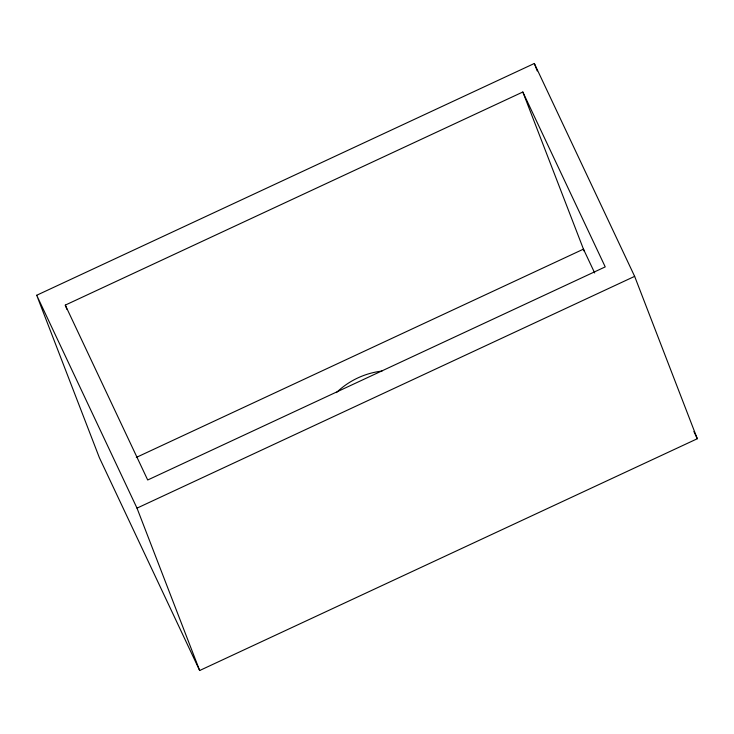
<?xml version="1.0" encoding="UTF-8"?>
<svg xmlns="http://www.w3.org/2000/svg" width="734" height="734" viewBox="0 0 734 734"><rect width="100%" height="100%" fill="white"/><g stroke="black" fill="none" stroke-linecap="round" stroke-linejoin="round"><path stroke-width="1.1" d="M36.7 295.261L534.334 63.482L634.644 276.36L697.3 438.739L199.666 670.518L99.356 457.64L36.7 295.261L137.001 508.139L199.666 670.518M65.289 305.105L522.828 92.007L605.229 266.892L147.699 479.999L65.289 305.105L66.941 309.381M136.304 457.42L583.457 249.147L594.687 272.975M137.001 508.139L634.644 276.36M693.896 431.5L697.3 438.739M534.334 63.482L537.224 70.959M522.828 92.007L584.273 251.239M336.438 392.598A76.758 74.345 -21.1 0 1 382.001 371.065"/></g></svg>
